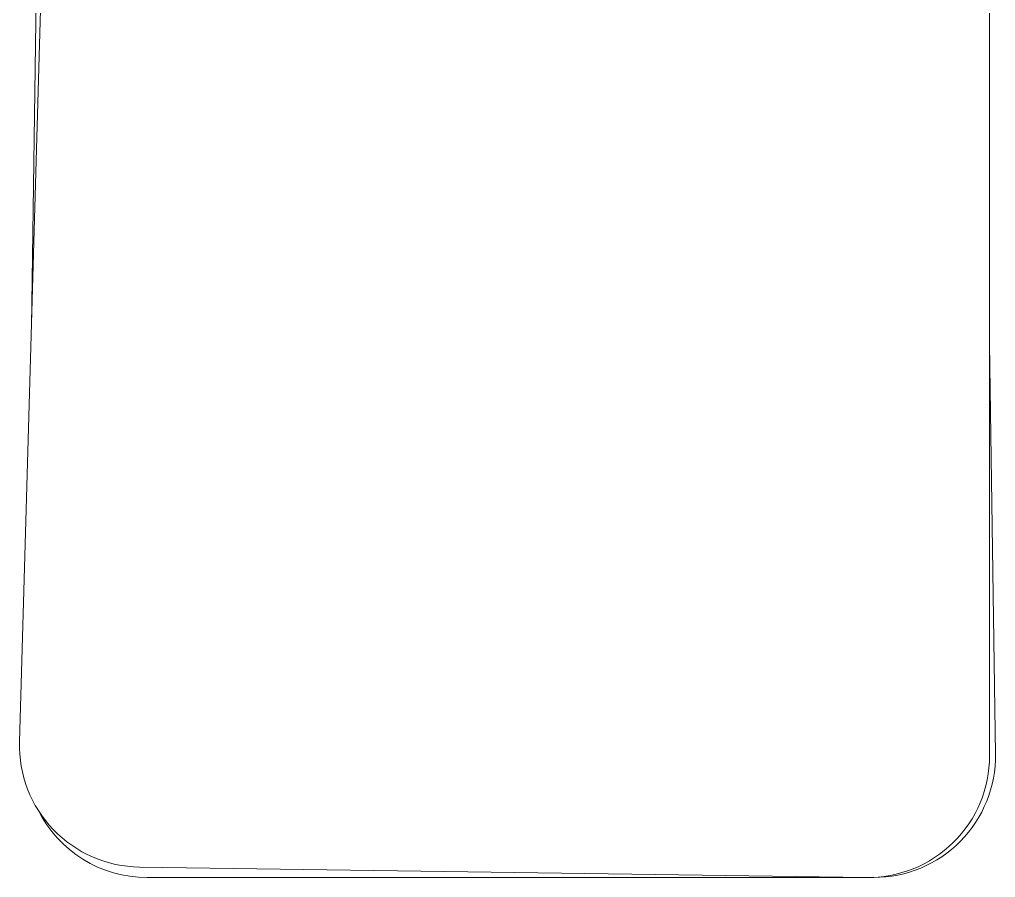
# Model space of a CAD drawing. Header units: metres. Extents: x 78 to 178, y -74 to 157.
# Drawn here: x 119.1071 to 119.13549, y 101.55145 to 101.57641 of the extents above; entities that cross this region are included whole.
import ezdxf

# ---------------------------------------------------------------- set-up
doc = ezdxf.new("R2010")
doc.units = ezdxf.units.M
doc.layers.add('mobiliario', color=252, linetype='Continuous', lineweight=9)

# ---------------------------------------------------------------- blocks, each defined once
blk = doc.blocks.new('SE2')
at = {"layer": 'mobiliario'}
for p, q in [((125.2447, 345.6396), (125.2719, 345.6396)), ((125.2947, 345.6396), (126.3332, 345.6396)), ((130.0712, 345.5713), (125.2947, 345.6396)), ((126.3332, 345.6396), (128.9332, 345.6396)), ((128.9332, 345.6396), (130.0217, 345.6396)), ((124.4833, 342.1305), (124.4448, 344.8281)), ((124.4833, 344.8397), (124.4833, 338.6774)), ((130.6897, 338.8071), (130.8595, 344.7486)), ((130.7814, 342.018), (130.7356, 338.8071))]:
    blk.add_line(p, q, dxfattribs=at)
for centre, start, end in [((125.2447, 344.8396), 90, 180.81846), ((125.2833, 344.8397), 89.18154, 180), ((130.0217, 344.8396), 26.42896, 90), ((130.0598, 344.7714), 358.36309, 89.18154)]:
    blk.add_arc(centre, 0.8, start, end, dxfattribs=at)

msp = doc.modelspace()

# ---------------------------------------------------------------- block references
at = {"xscale": 0.0044247438065974, "yscale": 0.0044247438065974, "zscale": 0.0044247438065974, "rotation": 180}
msp.add_blockref('SE2', (119.686123, 103.080817), dxfattribs=at)

doc.saveas('drawing.dxf')
